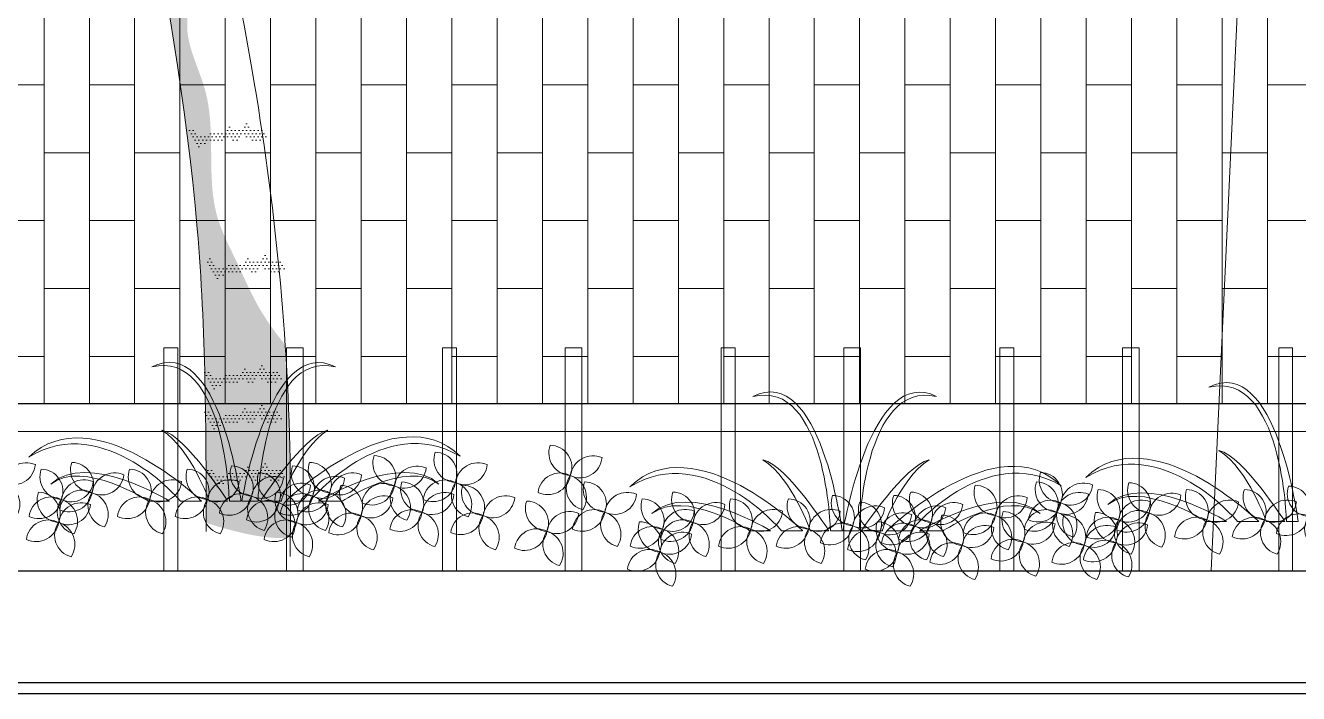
# Model space of a CAD drawing. Header units: inches. Extents: x 17.6 to 55, y 11.8 to 85.9.
# Drawn here: x 39.263 to 41.547, y 59.442 to 60.641 of the extents above; entities that cross this region are included whole.
import ezdxf

# ---------------------------------------------------------------- set-up
doc = ezdxf.new("R2010")
doc.units = ezdxf.units.IN
doc.header["$MEASUREMENT"] = 0
doc.layers.add('8', color=3, linetype='Continuous')
doc.layers.add('FURNITURE F 1 100', color=7, linetype='Continuous', lineweight=13, true_color=0x93979a)
doc.layers.add('HATCH F 1 100', color=7, linetype='Continuous', lineweight=0, true_color=0xc9c9c9)
doc.layers.add('TREE G 1 100', color=7, linetype='Continuous', lineweight=9, true_color=0xbed3d5, transparency=0.6)
doc.layers.add('VEGETACION', color=86, linetype='Continuous', lineweight=13)
doc.layers.add('WALL 1 100', color=250, linetype='Continuous', lineweight=30)

# ---------------------------------------------------------------- blocks, each defined once
blk = doc.blocks.new('A4')
at = {"layer": 'TREE G 1 100'}
for centre, radius, start, end in [((0.0419, 0.0818), 0.0911, 161.0667, 266.4037), ((-0.0453, 0.0236), 0.0878, 338.147, 89.3234), ((0.1264, -0.0215), 0.0911, 66.8071, 172.1441), ((0.0748, 0.0698), 0.0878, 243.8874, 355.0638), ((-0.0049, -0.0866), 0.0878, 62.1384, 173.3149), ((-0.0536, 0.0062), 0.0911, 245.0581, 350.3951), ((0.1077, -0.0598), 0.0878, 144.6671, 255.8435), ((0.0094, -0.0961), 0.0911, 327.5868, 72.9238)]:
    blk.add_arc(centre, radius, start, end, dxfattribs=at)

msp = doc.modelspace()

# ---------------------------------------------------------------- hatches: boundary and pattern name
at = {"layer": 'HATCH F 1 100'}
h = msp.add_hatch(dxfattribs=at)
h.set_pattern_fill('AR-BRSTD', color=256, scale=0.0012, angle=90, style=0)
h.set_pattern_definition([(90, (-1398.88951, -763.15725), (-0.08129016, 5e-18), []), (180, (-1398.88951, -763.15725), (-0.08129016, -0.12192), [0.08129016, -0.08129016])])
h.paths.add_polyline_path([(38.1433, 61.8624), (38.1433, 59.9624), (44.11, 59.9624), (44.11, 61.8618)])
at = {"layer": 'TREE G 1 100'}
h = msp.add_hatch(dxfattribs=at)
h.set_pattern_fill('AR-CONC', color=256, scale=0.003, angle=-45, style=0)
h.set_pattern_definition([(5, (0, 0), (0.0138842124, -0.01654656), [0.00225, -0.02475]), (310, (0, 0), (0.0130130445, 0.018899765), [0.0018, -0.0198]), (55.451444, (0.001157, -0.001379), (0.0268972566, 0.002353205), [0.001912206, -0.0210342634]), (1.1842, (0.004243, 0.004243), (0.019128413, -0.026150802), [0.003375, -0.037125]), (51.635635, (0.005837, 0.002063), (0.04049135, 0.000837002), [0.00286831, -0.031551413]), (306.184164, (0.004243, 0.004243), (0.04049135, 0.000837002), [0.0027, -0.0297]), (336, (0.005303, 0.00106), (0.0041214743, -0.021203147), [0.00225, -0.02475]), (281, (0.005303, 0.00106), (0.020544253, 0.010221258), [0.0018, -0.0198]), (26.451445, (0.005647, -0.000706), (0.024665727, -0.010981889), [0.001912206, -0.0210342634]), (352.5, (0, 0), (0.0073196945, 0.00680379556), [0, -0.01956, 0, -0.0201, 0, -0.019875]), (322.5, (0, 0), (0.0139472835, 0.0027861883), [0, -0.01146, 0, -0.01911, 0, -0.007575]), (282.5, (-0.0047305, 0.0047305), (0.01084562285, -0.011802545), [0, -0.0075, 0, -0.0234, 0, -0.03105]), (272.5, (-0.006852, 0.006852), (0.0144947942, -0.0102476995), [0, -0.00975, 0, -0.01554, 0, -0.02205])])
edge = h.paths.add_edge_path()
edge.add_spline(control_points=[(39.7273, 60.0694), (39.7133, 60.0871), (39.678, 60.1338), (39.6447, 60.2133), (39.5793, 60.3387), (39.6149, 60.4878), (39.5299, 60.6432), (39.615, 60.805), (39.6167, 61.0113), (39.5053, 61.1755), (39.5231, 61.3308), (39.4417, 61.3888), (39.4146, 61.413)], knot_values=[3.420015, 3.420015, 3.420015, 3.420015, 3.518656, 3.676984, 3.796815, 4.128689, 4.292949, 4.519991, 4.8661, 5.152463, 5.353018, 5.499156, 5.499156, 5.499156, 5.499156], degree=3, periodic=0)
edge.add_spline(control_points=[(39.4146, 61.413), (39.4436, 61.0353), (39.5838, 60.4799), (39.5865, 59.9242), (39.587, 59.7484)], knot_values=[3.440081, 3.440081, 3.440081, 3.440081, 5.106787, 5.877719, 5.877719, 5.877719, 5.877719], degree=3, periodic=0)
edge.add_spline(control_points=[(39.587, 59.7484), (39.6432, 59.7306), (39.6961, 59.718), (39.738, 59.7219)], knot_values=[6.137081, 6.137081, 6.137081, 6.137081, 6.339631, 6.339631, 6.339631, 6.339631], degree=3, periodic=0)
edge.add_spline(control_points=[(39.738, 59.7219), (39.7382, 59.7613), (39.7385, 59.8772), (39.733, 59.993), (39.7273, 60.0694)], knot_values=[5.293677, 5.293677, 5.293677, 5.293677, 5.466149, 5.801955, 5.801955, 5.801955, 5.801955], degree=3, periodic=0)
h = msp.add_hatch(dxfattribs=at)
h.set_pattern_fill('EPLC_AUTOTRI', color=256, scale=0.006843, style=0)
h.set_pattern_definition([(0, (352.7866425, 205.729081), (0.00342125627, 0.00592578969), [0, -0.00684251255])])
edge = h.paths.add_edge_path()
edge.add_spline(control_points=[(39.6943, 60.4374), (39.694, 60.444), (39.6936, 60.4505), (39.6933, 60.4571)], knot_values=[3.219772, 3.219772, 3.219772, 3.219772, 3.248424, 3.248424, 3.248424, 3.248424], degree=3, periodic=0)
edge.add_spline(control_points=[(39.6933, 60.4571), (39.6854, 60.4547), (39.6726, 60.4492), (39.6594, 60.4699), (39.652, 60.4544), (39.6391, 60.4503), (39.6291, 60.463), (39.6221, 60.4497), (39.6096, 60.45), (39.5944, 60.4527), (39.577, 60.4332), (39.5687, 60.4585), (39.5604, 60.4589), (39.5566, 60.4575)], knot_values=[0.030753, 0.030753, 0.030753, 0.030753, 0.064386, 0.084893, 0.102291, 0.119205, 0.137549, 0.149143, 0.170062, 0.186473, 0.217713, 0.243965, 0.262776, 0.262776, 0.262776, 0.262776], degree=3, periodic=0)
edge.add_spline(control_points=[(39.5566, 60.4575), (39.557, 60.4507), (39.5574, 60.4439), (39.5578, 60.4371)], knot_values=[3.344046, 3.344046, 3.344046, 3.344046, 3.374024, 3.374024, 3.374024, 3.374024], degree=3, periodic=0)
edge.add_spline(control_points=[(39.5578, 60.4371), (39.5592, 60.4368), (39.565, 60.4339), (39.5721, 60.4121), (39.5895, 60.4316), (39.6047, 60.4289), (39.6172, 60.4286), (39.6242, 60.4419), (39.6343, 60.4292), (39.6471, 60.4332), (39.6545, 60.4488), (39.6693, 60.4257), (39.6846, 60.4357), (39.6943, 60.4374)], knot_values=[0.041345, 0.041345, 0.041345, 0.041345, 0.049564, 0.075816, 0.107056, 0.123467, 0.144385, 0.15598, 0.174324, 0.191238, 0.208636, 0.229143, 0.271189, 0.271189, 0.271189, 0.271189], degree=3, periodic=0)
h = msp.add_hatch(dxfattribs=at)
h.set_pattern_fill('EPLC_AUTOTRI', color=256, scale=0.006843, style=0)
h.set_pattern_definition([(0, (352.81963, 205.4928727), (0.00342125627, 0.00592578969), [0, -0.00684251255])])
edge = h.paths.add_edge_path()
edge.add_spline(control_points=[(39.7273, 60.2012), (39.727, 60.2078), (39.7266, 60.2143), (39.7263, 60.2209)], knot_values=[3.219772, 3.219772, 3.219772, 3.219772, 3.248424, 3.248424, 3.248424, 3.248424], degree=3, periodic=0)
edge.add_spline(control_points=[(39.7263, 60.2209), (39.7184, 60.2184), (39.7056, 60.213), (39.6924, 60.2337), (39.685, 60.2182), (39.6721, 60.2141), (39.6621, 60.2268), (39.6551, 60.2135), (39.6426, 60.2138), (39.6274, 60.2165), (39.61, 60.197), (39.6017, 60.2223), (39.5934, 60.2227), (39.5896, 60.2213)], knot_values=[0.030753, 0.030753, 0.030753, 0.030753, 0.064386, 0.084893, 0.102291, 0.119205, 0.137549, 0.149143, 0.170062, 0.186473, 0.217713, 0.243965, 0.262776, 0.262776, 0.262776, 0.262776], degree=3, periodic=0)
edge.add_spline(control_points=[(39.5896, 60.2213), (39.59, 60.2145), (39.5904, 60.2077), (39.5908, 60.2009)], knot_values=[3.344046, 3.344046, 3.344046, 3.344046, 3.374024, 3.374024, 3.374024, 3.374024], degree=3, periodic=0)
edge.add_spline(control_points=[(39.5908, 60.2009), (39.5922, 60.2006), (39.598, 60.1977), (39.6051, 60.1759), (39.6225, 60.1954), (39.6377, 60.1927), (39.6502, 60.1924), (39.6572, 60.2057), (39.6673, 60.193), (39.6801, 60.197), (39.6875, 60.2126), (39.7023, 60.1895), (39.7175, 60.1995), (39.7273, 60.2012)], knot_values=[0.041345, 0.041345, 0.041345, 0.041345, 0.049564, 0.075816, 0.107056, 0.123467, 0.144385, 0.15598, 0.174324, 0.191238, 0.208636, 0.229143, 0.271189, 0.271189, 0.271189, 0.271189], degree=3, periodic=0)
at = {"layer": 'VEGETACION', "linetype": 'ByBlock'}
h = msp.add_hatch(dxfattribs=at)
h.set_pattern_fill('EPLC_AUTOTRI', color=34, scale=0.006843, style=0)
h.set_pattern_definition([(0, (352.8141305, 205.2951173), (0.00342125627, 0.00592578969), [0, -0.00684251255])])
edge = h.paths.add_edge_path()
edge.add_spline(control_points=[(39.7218, 60.0035), (39.7215, 60.01), (39.7211, 60.0166), (39.7208, 60.0231)], knot_values=[3.219772, 3.219772, 3.219772, 3.219772, 3.248424, 3.248424, 3.248424, 3.248424], degree=3, periodic=0)
edge.add_spline(control_points=[(39.7208, 60.0231), (39.7129, 60.0207), (39.7001, 60.0153), (39.6869, 60.036), (39.6795, 60.0204), (39.6666, 60.0163), (39.6566, 60.0291), (39.6496, 60.0157), (39.6371, 60.0161), (39.6219, 60.0188), (39.6045, 59.9993), (39.5962, 60.0246), (39.5879, 60.0249), (39.5841, 60.0235)], knot_values=[0.030753, 0.030753, 0.030753, 0.030753, 0.064386, 0.084893, 0.102291, 0.119205, 0.137549, 0.149143, 0.170062, 0.186473, 0.217713, 0.243965, 0.262776, 0.262776, 0.262776, 0.262776], degree=3, periodic=0)
edge.add_spline(control_points=[(39.5841, 60.0235), (39.5845, 60.0167), (39.5849, 60.0099), (39.5853, 60.0031)], knot_values=[3.344046, 3.344046, 3.344046, 3.344046, 3.374024, 3.374024, 3.374024, 3.374024], degree=3, periodic=0)
edge.add_spline(control_points=[(39.5853, 60.0031), (39.5867, 60.0028), (39.5925, 59.9999), (39.5996, 59.9782), (39.617, 59.9977), (39.6322, 59.995), (39.6447, 59.9946), (39.6517, 60.0079), (39.6618, 59.9952), (39.6746, 59.9993), (39.682, 60.0148), (39.6968, 59.9917), (39.712, 60.0018), (39.7218, 60.0035)], knot_values=[0.041345, 0.041345, 0.041345, 0.041345, 0.049564, 0.075816, 0.107056, 0.123467, 0.144385, 0.15598, 0.174324, 0.191238, 0.208636, 0.229143, 0.271189, 0.271189, 0.271189, 0.271189], degree=3, periodic=0)
h = msp.add_hatch(dxfattribs=at)
h.set_pattern_fill('EPLC_AUTOTRI', color=34, scale=0.006843, style=0)
h.set_pattern_definition([(0, (352.8141305, 205.223707), (0.00342125627, 0.00592578969), [0, -0.00684251255])])
edge = h.paths.add_edge_path()
edge.add_spline(control_points=[(39.7218, 59.9321), (39.7215, 59.9386), (39.7211, 59.9452), (39.7208, 59.9517)], knot_values=[3.219772, 3.219772, 3.219772, 3.219772, 3.248424, 3.248424, 3.248424, 3.248424], degree=3, periodic=0)
edge.add_spline(control_points=[(39.7208, 59.9517), (39.7129, 59.9493), (39.7001, 59.9438), (39.6869, 59.9645), (39.6795, 59.949), (39.6666, 59.9449), (39.6566, 59.9576), (39.6496, 59.9443), (39.6371, 59.9446), (39.6219, 59.9474), (39.6045, 59.9279), (39.5962, 59.9532), (39.5879, 59.9535), (39.5841, 59.9521)], knot_values=[0.030753, 0.030753, 0.030753, 0.030753, 0.064386, 0.084893, 0.102291, 0.119205, 0.137549, 0.149143, 0.170062, 0.186473, 0.217713, 0.243965, 0.262776, 0.262776, 0.262776, 0.262776], degree=3, periodic=0)
edge.add_spline(control_points=[(39.5841, 59.9521), (39.5845, 59.9453), (39.5849, 59.9385), (39.5853, 59.9317)], knot_values=[3.344046, 3.344046, 3.344046, 3.344046, 3.374024, 3.374024, 3.374024, 3.374024], degree=3, periodic=0)
edge.add_spline(control_points=[(39.5853, 59.9317), (39.5867, 59.9314), (39.5925, 59.9285), (39.5996, 59.9067), (39.617, 59.9263), (39.6322, 59.9235), (39.6447, 59.9232), (39.6517, 59.9365), (39.6618, 59.9238), (39.6746, 59.9279), (39.682, 59.9434), (39.6968, 59.9203), (39.712, 59.9304), (39.7218, 59.9321)], knot_values=[0.041345, 0.041345, 0.041345, 0.041345, 0.049564, 0.075816, 0.107056, 0.123467, 0.144385, 0.15598, 0.174324, 0.191238, 0.208636, 0.229143, 0.271189, 0.271189, 0.271189, 0.271189], degree=3, periodic=0)
h = msp.add_hatch(dxfattribs=at)
h.set_pattern_fill('EPLC_AUTOTRI', color=34, scale=0.006843, style=0)
h.set_pattern_definition([(0, (352.81963, 205.119335), (0.00342125627, 0.00592578969), [0, -0.00684251255])])
edge = h.paths.add_edge_path()
edge.add_spline(control_points=[(39.7273, 59.8277), (39.727, 59.8342), (39.7266, 59.8408), (39.7263, 59.8473)], knot_values=[3.219772, 3.219772, 3.219772, 3.219772, 3.248424, 3.248424, 3.248424, 3.248424], degree=3, periodic=0)
edge.add_spline(control_points=[(39.7263, 59.8473), (39.7184, 59.8449), (39.7056, 59.8395), (39.6924, 59.8602), (39.685, 59.8446), (39.6721, 59.8406), (39.6621, 59.8533), (39.6551, 59.8399), (39.6426, 59.8403), (39.6274, 59.843), (39.61, 59.8235), (39.6017, 59.8488), (39.5934, 59.8491), (39.5896, 59.8477)], knot_values=[0.030753, 0.030753, 0.030753, 0.030753, 0.064386, 0.084893, 0.102291, 0.119205, 0.137549, 0.149143, 0.170062, 0.186473, 0.217713, 0.243965, 0.262776, 0.262776, 0.262776, 0.262776], degree=3, periodic=0)
edge.add_spline(control_points=[(39.5896, 59.8477), (39.59, 59.8409), (39.5904, 59.8341), (39.5908, 59.8273)], knot_values=[3.344046, 3.344046, 3.344046, 3.344046, 3.374024, 3.374024, 3.374024, 3.374024], degree=3, periodic=0)
edge.add_spline(control_points=[(39.5908, 59.8273), (39.5922, 59.8271), (39.598, 59.8242), (39.6051, 59.8024), (39.6225, 59.8219), (39.6377, 59.8192), (39.6502, 59.8188), (39.6572, 59.8322), (39.6673, 59.8195), (39.6801, 59.8235), (39.6875, 59.8391), (39.7023, 59.8159), (39.7175, 59.826), (39.7273, 59.8277)], knot_values=[0.041345, 0.041345, 0.041345, 0.041345, 0.049564, 0.075816, 0.107056, 0.123467, 0.144385, 0.15598, 0.174324, 0.191238, 0.208636, 0.229143, 0.271189, 0.271189, 0.271189, 0.271189], degree=3, periodic=0)

# ---------------------------------------------------------------- linework, layer by layer
at = {"layer": 'FURNITURE F 1 100'}
for p, q in [((39.5111, 59.6624), (39.5111, 60.0624)), ((39.5111, 60.0624), (39.5361, 60.0624)), ((39.5361, 59.6624), (39.5361, 60.0624)), ((39.7311, 59.6624), (39.7311, 60.0624)), ((39.7311, 60.0624), (39.7611, 60.0624)), ((39.7611, 59.6624), (39.7611, 60.0624)), ((40.0111, 59.6624), (40.0111, 60.0624)), ((40.0111, 60.0624), (40.0361, 60.0624)), ((40.0361, 59.6624), (40.0361, 60.0624)), ((40.2311, 59.6624), (40.2311, 60.0624)), ((40.2311, 60.0624), (40.2611, 60.0624)), ((40.2611, 59.6624), (40.2611, 60.0624)), ((40.5111, 59.6624), (40.5111, 60.0624)), ((40.5111, 60.0624), (40.5361, 60.0624)), ((40.5361, 59.6624), (40.5361, 60.0624)), ((40.7311, 59.6624), (40.7311, 60.0624)), ((40.7311, 60.0624), (40.7611, 60.0624)), ((40.7611, 59.6624), (40.7611, 60.0624)), ((41.0111, 59.6624), (41.0111, 60.0624)), ((41.0111, 60.0624), (41.0361, 60.0624)), ((41.0361, 59.6624), (41.0361, 60.0624)), ((41.2311, 59.6624), (41.2311, 60.0624)), ((41.2311, 60.0624), (41.2611, 60.0624)), ((41.2611, 59.6624), (41.2611, 60.0624)), ((41.5111, 59.6624), (41.5111, 60.0624)), ((41.5111, 60.0624), (41.5361, 60.0624)), ((41.5361, 59.6624), (41.5361, 60.0624)), ((37.7311, 59.9624), (44.8778, 59.9624)), ((37.7311, 59.9124), (44.8778, 59.9124)), ((35.9665, 59.6624), (49.9698, 59.6624))]:
    msp.add_line(p, q, dxfattribs=at)
at = {"layer": 'TREE G 1 100'}
for points in [[(41.4313, 66.369), (41.4778, 63.7914), (41.4592, 61.146), (41.39, 59.6629)], [(39.6286, 59.7875), (39.6286, 59.7906), (39.6282, 59.7941), (39.6278, 59.7992), (39.6274, 59.8053), (39.627, 59.8123), (39.6262, 59.8204), (39.6255, 59.8297), (39.6243, 59.8394), (39.6227, 59.8498), (39.6212, 59.8607), (39.6193, 59.8719), (39.6169, 59.8839), (39.6142, 59.8955), (39.6115, 59.9079), (39.6084, 59.9198), (39.6046, 59.9318), (39.6007, 59.9434), (39.5961, 59.955), (39.591, 59.9659), (39.5856, 59.9763), (39.5798, 59.9864), (39.5736, 59.9957), (39.5667, 60.0038), (39.5589, 60.0115), (39.5508, 60.0177), (39.5423, 60.0231), (39.533, 60.027), (39.5229, 60.0297), (39.5125, 60.0309), (39.5013, 60.0301), (39.4893, 60.0282), (39.5005, 60.0328), (39.511, 60.0355), (39.5214, 60.0367), (39.5311, 60.0355), (39.5404, 60.0332), (39.5489, 60.0289), (39.5574, 60.0235), (39.5655, 60.0166), (39.5728, 60.0088), (39.5802, 59.9999), (39.5868, 59.9899), (39.5933, 59.9794), (39.5992, 59.9678), (39.6046, 59.9558), (39.61, 59.9438), (39.6193, 59.9183), (39.6235, 59.9055), (39.6274, 59.8928), (39.6309, 59.88), (39.634, 59.8676), (39.6367, 59.8556), (39.6394, 59.8444), (39.6413, 59.834), (39.6433, 59.8239), (39.6452, 59.815), (39.6463, 59.8073), (39.6475, 59.8003), (39.6483, 59.7949), (39.6491, 59.791), (39.6494, 59.7883), (39.6494, 59.7875), (39.6286, 59.7875)], [(39.68, 59.7875), (39.651, 59.7875), (39.651, 59.7883), (39.6518, 59.791), (39.6521, 59.7949), (39.6533, 59.8003), (39.6549, 59.8069), (39.6564, 59.815), (39.6583, 59.8239), (39.6607, 59.8336), (39.6634, 59.8444), (39.6661, 59.8556), (39.6696, 59.8672), (39.673, 59.8796), (39.6769, 59.892), (39.6812, 59.9048), (39.6858, 59.9179), (39.6908, 59.9307), (39.6959, 59.9431), (39.7017, 59.9554), (39.7075, 59.967), (39.714, 59.9786), (39.7206, 59.9891), (39.7276, 59.9991), (39.7349, 60.008), (39.7431, 60.0162), (39.7512, 60.0227), (39.7597, 60.0285), (39.7686, 60.0324), (39.7779, 60.0351), (39.7875, 60.0363), (39.7976, 60.0355), (39.808, 60.0328), (39.8189, 60.0282), (39.8069, 60.0301), (39.7957, 60.0305), (39.7852, 60.0293), (39.7752, 60.0266), (39.7659, 60.0224), (39.7574, 60.0173), (39.7492, 60.0108), (39.7415, 60.0034), (39.7349, 59.9949), (39.7284, 59.9856), (39.7226, 59.9759), (39.7171, 59.9651), (39.7121, 59.9543), (39.7079, 59.9427), (39.7036, 59.9311), (39.7001, 59.9191), (39.697, 59.9071), (39.6939, 59.8951), (39.6916, 59.8831), (39.6893, 59.8715), (39.6874, 59.8603), (39.6858, 59.8494), (39.6843, 59.839), (39.6831, 59.8293), (39.6823, 59.8204), (39.6815, 59.8123), (39.6812, 59.8053), (39.6804, 59.7992), (39.6804, 59.7941), (39.68, 59.7906), (39.68, 59.7875)], [(41.5251, 59.7512), (41.5251, 59.7543), (41.5247, 59.7577), (41.5243, 59.7628), (41.5239, 59.769), (41.5235, 59.7759), (41.5227, 59.784), (41.522, 59.7933), (41.5208, 59.803), (41.5193, 59.8134), (41.5177, 59.8243), (41.5158, 59.8355), (41.5135, 59.8475), (41.5107, 59.8591), (41.508, 59.8715), (41.5049, 59.8835), (41.5011, 59.8954), (41.4972, 59.9071), (41.4926, 59.9187), (41.4875, 59.9295), (41.4821, 59.9399), (41.4763, 59.95), (41.4701, 59.9593), (41.4632, 59.9674), (41.4554, 59.9751), (41.4473, 59.9813), (41.4388, 59.9867), (41.4295, 59.9906), (41.4195, 59.9933), (41.409, 59.9945), (41.3978, 59.9937), (41.3858, 59.9918), (41.397, 59.9964), (41.4075, 59.9991), (41.4179, 60.0003), (41.4276, 59.9991), (41.4369, 59.9968), (41.4454, 59.9925), (41.4539, 59.9871), (41.462, 59.9802), (41.4694, 59.9724), (41.4767, 59.9635), (41.4833, 59.9535), (41.4899, 59.943), (41.4957, 59.9314), (41.5011, 59.9194), (41.5065, 59.9074), (41.5158, 59.8819), (41.52, 59.8691), (41.5239, 59.8564), (41.5274, 59.8436), (41.5305, 59.8312), (41.5332, 59.8192), (41.5359, 59.808), (41.5378, 59.7976), (41.5398, 59.7875), (41.5417, 59.7786), (41.5429, 59.7709), (41.544, 59.7639), (41.5448, 59.7585), (41.5456, 59.7546), (41.5459, 59.7519), (41.5459, 59.7512), (41.5251, 59.7512)], [(40.707, 59.7345), (40.707, 59.7376), (40.7066, 59.741), (40.7062, 59.7461), (40.7058, 59.7523), (40.7055, 59.7592), (40.7047, 59.7673), (40.7039, 59.7766), (40.7027, 59.7863), (40.7012, 59.7967), (40.6997, 59.8076), (40.6977, 59.8188), (40.6954, 59.8308), (40.6927, 59.8424), (40.69, 59.8548), (40.6869, 59.8668), (40.683, 59.8788), (40.6791, 59.8904), (40.6745, 59.902), (40.6695, 59.9128), (40.6641, 59.9232), (40.6583, 59.9333), (40.6521, 59.9426), (40.6451, 59.9507), (40.6374, 59.9584), (40.6292, 59.9646), (40.6207, 59.9701), (40.6115, 59.9739), (40.6014, 59.9766), (40.5909, 59.9778), (40.5797, 59.977), (40.5677, 59.9751), (40.579, 59.9797), (40.5894, 59.9824), (40.5998, 59.9836), (40.6095, 59.9824), (40.6188, 59.9801), (40.6273, 59.9759), (40.6358, 59.9704), (40.6439, 59.9635), (40.6513, 59.9557), (40.6586, 59.9468), (40.6652, 59.9368), (40.6718, 59.9263), (40.6776, 59.9147), (40.683, 59.9027), (40.6884, 59.8907), (40.6977, 59.8652), (40.702, 59.8525), (40.7058, 59.8397), (40.7093, 59.8269), (40.7124, 59.8145), (40.7151, 59.8025), (40.7178, 59.7913), (40.7198, 59.7809), (40.7217, 59.7708), (40.7236, 59.7619), (40.7248, 59.7542), (40.726, 59.7472), (40.7267, 59.7418), (40.7275, 59.7379), (40.7279, 59.7352), (40.7279, 59.7345), (40.707, 59.7345)], [(40.7585, 59.7345), (40.7294, 59.7345), (40.7294, 59.7352), (40.7302, 59.7379), (40.7306, 59.7418), (40.7318, 59.7472), (40.7333, 59.7538), (40.7349, 59.7619), (40.7368, 59.7708), (40.7391, 59.7805), (40.7418, 59.7913), (40.7445, 59.8025), (40.748, 59.8142), (40.7515, 59.8265), (40.7554, 59.8389), (40.7596, 59.8517), (40.7643, 59.8648), (40.7693, 59.8776), (40.7743, 59.89), (40.7801, 59.9024), (40.7859, 59.914), (40.7925, 59.9256), (40.7991, 59.936), (40.806, 59.9461), (40.8134, 59.955), (40.8215, 59.9631), (40.8296, 59.9697), (40.8381, 59.9755), (40.847, 59.9793), (40.8563, 59.982), (40.866, 59.9832), (40.8761, 59.9824), (40.8865, 59.9797), (40.8973, 59.9751), (40.8853, 59.977), (40.8741, 59.9774), (40.8637, 59.9762), (40.8536, 59.9735), (40.8443, 59.9693), (40.8358, 59.9642), (40.8277, 59.9577), (40.82, 59.9503), (40.8134, 59.9418), (40.8068, 59.9325), (40.801, 59.9229), (40.7956, 59.912), (40.7906, 59.9012), (40.7863, 59.8896), (40.782, 59.878), (40.7786, 59.866), (40.7755, 59.854), (40.7724, 59.842), (40.7701, 59.83), (40.7677, 59.8184), (40.7658, 59.8072), (40.7643, 59.7964), (40.7627, 59.7859), (40.7615, 59.7762), (40.7608, 59.7673), (40.76, 59.7592), (40.7596, 59.7523), (40.7588, 59.7461), (40.7588, 59.741), (40.7585, 59.7376), (40.7585, 59.7345)], [(39.5922, 59.7875), (39.5918, 59.7887), (39.5906, 59.7914), (39.5891, 59.7961), (39.5868, 59.8022), (39.5837, 59.8096), (39.5798, 59.8181), (39.5752, 59.8274), (39.5701, 59.8374), (39.5647, 59.8479), (39.5581, 59.8587), (39.5512, 59.8692), (39.5438, 59.8796), (39.5357, 59.8897), (39.5268, 59.899), (39.5175, 59.9075), (39.5075, 59.9148), (39.516, 59.9117), (39.5253, 59.9063), (39.5345, 59.899), (39.5442, 59.8904), (39.5543, 59.8804), (39.5639, 59.8699), (39.5736, 59.8587), (39.5829, 59.8471), (39.5914, 59.8359), (39.5995, 59.8251), (39.6069, 59.815), (39.6131, 59.8057), (39.6185, 59.7984), (39.6224, 59.7926), (39.6247, 59.7887), (39.6255, 59.7875), (39.5922, 59.7875)], [(39.7222, 59.7875), (39.6843, 59.7875), (39.685, 59.7887), (39.6877, 59.7926), (39.6916, 59.7984), (39.697, 59.8057), (39.7036, 59.815), (39.7109, 59.8251), (39.7191, 59.8359), (39.7284, 59.8471), (39.7376, 59.8587), (39.7477, 59.8699), (39.7578, 59.8804), (39.7678, 59.8904), (39.7779, 59.899), (39.7875, 59.9063), (39.7968, 59.9117), (39.8053, 59.9148), (39.7953, 59.9075), (39.786, 59.899), (39.7771, 59.8897), (39.769, 59.8796), (39.7616, 59.8692), (39.7547, 59.8587), (39.7485, 59.8479), (39.7427, 59.8374), (39.7376, 59.8274), (39.7334, 59.8181), (39.7299, 59.8096), (39.7268, 59.8022), (39.7245, 59.7961), (39.7229, 59.7914), (39.7222, 59.7887), (39.7222, 59.7875)], [(39.5407, 59.7875), (39.5404, 59.7879), (39.5392, 59.7895), (39.5373, 59.7914), (39.5345, 59.7945), (39.5315, 59.798), (39.5272, 59.8019), (39.5175, 59.8115), (39.5051, 59.8224), (39.4982, 59.8286), (39.4904, 59.8344), (39.4827, 59.8405), (39.4742, 59.8463), (39.4653, 59.8521), (39.456, 59.858), (39.446, 59.8634), (39.4359, 59.8688), (39.4255, 59.8734), (39.4146, 59.8777), (39.4034, 59.8815), (39.3922, 59.885), (39.3806, 59.8874), (39.3686, 59.8889), (39.3566, 59.8901), (39.3446, 59.8901), (39.3322, 59.8889), (39.3195, 59.887), (39.3071, 59.8835), (39.2943, 59.8792), (39.2816, 59.8734), (39.2688, 59.8665), (39.2796, 59.8757), (39.2912, 59.8839), (39.3028, 59.8901), (39.3152, 59.8947), (39.3276, 59.8982), (39.34, 59.9001), (39.3527, 59.9009), (39.3655, 59.9005), (39.3787, 59.8993), (39.3914, 59.897), (39.4046, 59.8939), (39.4173, 59.8901), (39.4301, 59.8854), (39.4425, 59.88), (39.4549, 59.8746), (39.4669, 59.8684), (39.4785, 59.8618), (39.4897, 59.8552), (39.5005, 59.8483), (39.511, 59.8417), (39.5206, 59.8347), (39.5299, 59.8282), (39.5384, 59.8216), (39.5465, 59.8154), (39.5535, 59.8096), (39.5601, 59.8042), (39.5655, 59.7995), (39.5701, 59.7953), (39.5736, 59.7922), (39.5763, 59.7895), (39.5783, 59.7879), (39.5786, 59.7875), (39.5407, 59.7875)], [(39.7736, 59.7875), (39.7295, 59.7875), (39.7303, 59.7879), (39.7318, 59.7899), (39.7345, 59.7922), (39.7384, 59.7957), (39.7431, 59.7999), (39.7489, 59.8046), (39.7554, 59.81), (39.7628, 59.8158), (39.7709, 59.822), (39.7794, 59.8286), (39.7891, 59.8355), (39.7991, 59.8425), (39.8096, 59.8494), (39.8208, 59.8564), (39.832, 59.863), (39.844, 59.8696), (39.8564, 59.8757), (39.8688, 59.8815), (39.8815, 59.887), (39.8943, 59.8916), (39.9075, 59.8959), (39.9202, 59.899), (39.9334, 59.9013), (39.9465, 59.9024), (39.9593, 59.9028), (39.9721, 59.9021), (39.9844, 59.9001), (39.9968, 59.8966), (40.0088, 59.892), (40.0204, 59.8854), (40.0316, 59.8777), (40.0425, 59.868), (40.0297, 59.875), (40.0169, 59.8804), (40.0042, 59.8846), (39.9918, 59.8877), (39.9794, 59.8897), (39.967, 59.8908), (39.9547, 59.8908), (39.9427, 59.8897), (39.9311, 59.8877), (39.9195, 59.8854), (39.9082, 59.8819), (39.897, 59.8781), (39.8866, 59.8738), (39.8761, 59.8692), (39.8661, 59.8638), (39.8564, 59.8583), (39.8471, 59.8525), (39.8382, 59.8463), (39.8301, 59.8405), (39.822, 59.8344), (39.8146, 59.8286), (39.808, 59.8227), (39.8015, 59.8169), (39.7957, 59.8115), (39.786, 59.8019), (39.7825, 59.798), (39.779, 59.7945), (39.7767, 59.7914), (39.7748, 59.7895), (39.774, 59.7879), (39.7736, 59.7875)], [(41.4372, 59.7512), (41.4369, 59.7515), (41.4357, 59.7531), (41.4338, 59.755), (41.4311, 59.7581), (41.428, 59.7616), (41.4237, 59.7655), (41.414, 59.7751), (41.4017, 59.786), (41.3947, 59.7922), (41.387, 59.798), (41.3792, 59.8042), (41.3707, 59.81), (41.3618, 59.8158), (41.3525, 59.8216), (41.3425, 59.827), (41.3324, 59.8324), (41.322, 59.837), (41.3111, 59.8413), (41.2999, 59.8452), (41.2887, 59.8486), (41.2771, 59.851), (41.2651, 59.8525), (41.2531, 59.8537), (41.2411, 59.8537), (41.2287, 59.8525), (41.216, 59.8506), (41.2036, 59.8471), (41.1908, 59.8428), (41.1781, 59.837), (41.1653, 59.8301), (41.1761, 59.8394), (41.1877, 59.8475), (41.1993, 59.8537), (41.2117, 59.8583), (41.2241, 59.8618), (41.2365, 59.8637), (41.2492, 59.8645), (41.262, 59.8641), (41.2752, 59.863), (41.2879, 59.8606), (41.3011, 59.8575), (41.3138, 59.8537), (41.3266, 59.849), (41.339, 59.8436), (41.3514, 59.8382), (41.3634, 59.832), (41.375, 59.8254), (41.3862, 59.8189), (41.397, 59.8119), (41.4075, 59.8053), (41.4171, 59.7984), (41.4264, 59.7918), (41.4349, 59.7852), (41.443, 59.779), (41.45, 59.7732), (41.4566, 59.7678), (41.462, 59.7631), (41.4666, 59.7589), (41.4701, 59.7558), (41.4728, 59.7531), (41.4748, 59.7515), (41.4752, 59.7512), (41.4372, 59.7512)], [(41.4887, 59.7512), (41.4883, 59.7523), (41.4871, 59.755), (41.4856, 59.7597), (41.4833, 59.7659), (41.4802, 59.7732), (41.4763, 59.7817), (41.4717, 59.791), (41.4666, 59.8011), (41.4612, 59.8115), (41.4547, 59.8223), (41.4477, 59.8328), (41.4403, 59.8432), (41.4322, 59.8533), (41.4233, 59.8626), (41.414, 59.8711), (41.404, 59.8784), (41.4125, 59.8753), (41.4218, 59.8699), (41.4311, 59.8626), (41.4407, 59.8541), (41.4508, 59.844), (41.4605, 59.8336), (41.4701, 59.8223), (41.4794, 59.8107), (41.4879, 59.7995), (41.496, 59.7887), (41.5034, 59.7786), (41.5096, 59.7693), (41.515, 59.762), (41.5189, 59.7562), (41.5212, 59.7523), (41.522, 59.7512), (41.4887, 59.7512)], [(40.6192, 59.7345), (40.6188, 59.7349), (40.6176, 59.7364), (40.6157, 59.7383), (40.613, 59.7414), (40.6099, 59.7449), (40.6056, 59.7488), (40.596, 59.7584), (40.5836, 59.7693), (40.5766, 59.7755), (40.5689, 59.7813), (40.5612, 59.7875), (40.5527, 59.7933), (40.5438, 59.7991), (40.5345, 59.8049), (40.5244, 59.8103), (40.5144, 59.8157), (40.5039, 59.8203), (40.4931, 59.8246), (40.4819, 59.8285), (40.4706, 59.8319), (40.459, 59.8343), (40.447, 59.8358), (40.4351, 59.837), (40.4231, 59.837), (40.4107, 59.8358), (40.3979, 59.8339), (40.3855, 59.8304), (40.3728, 59.8261), (40.36, 59.8203), (40.3472, 59.8134), (40.3581, 59.8227), (40.3697, 59.8308), (40.3813, 59.837), (40.3937, 59.8416), (40.406, 59.8451), (40.4184, 59.847), (40.4312, 59.8478), (40.4439, 59.8474), (40.4571, 59.8463), (40.4699, 59.8439), (40.483, 59.8408), (40.4958, 59.837), (40.5086, 59.8323), (40.5209, 59.8269), (40.5333, 59.8215), (40.5453, 59.8153), (40.5569, 59.8087), (40.5681, 59.8022), (40.579, 59.7952), (40.5894, 59.7886), (40.5991, 59.7817), (40.6084, 59.7751), (40.6169, 59.7685), (40.625, 59.7623), (40.632, 59.7565), (40.6385, 59.7511), (40.6439, 59.7465), (40.6486, 59.7422), (40.6521, 59.7391), (40.6548, 59.7364), (40.6567, 59.7349), (40.6571, 59.7345), (40.6192, 59.7345)], [(40.6706, 59.7345), (40.6703, 59.7356), (40.6691, 59.7383), (40.6675, 59.743), (40.6652, 59.7492), (40.6621, 59.7565), (40.6583, 59.765), (40.6536, 59.7743), (40.6486, 59.7844), (40.6432, 59.7948), (40.6366, 59.8056), (40.6296, 59.8161), (40.6223, 59.8265), (40.6142, 59.8366), (40.6053, 59.8459), (40.596, 59.8544), (40.5859, 59.8617), (40.5944, 59.8586), (40.6037, 59.8532), (40.613, 59.8459), (40.6227, 59.8374), (40.6327, 59.8273), (40.6424, 59.8169), (40.6521, 59.8056), (40.6614, 59.794), (40.6699, 59.7828), (40.678, 59.772), (40.6853, 59.7619), (40.6915, 59.7526), (40.6969, 59.7453), (40.7008, 59.7395), (40.7031, 59.7356), (40.7039, 59.7345), (40.6706, 59.7345)], [(40.8006, 59.7345), (40.7627, 59.7345), (40.7635, 59.7356), (40.7662, 59.7395), (40.7701, 59.7453), (40.7755, 59.7526), (40.782, 59.7619), (40.7894, 59.772), (40.7975, 59.7828), (40.8068, 59.794), (40.8161, 59.8056), (40.8261, 59.8169), (40.8362, 59.8273), (40.8463, 59.8374), (40.8563, 59.8459), (40.866, 59.8532), (40.8753, 59.8586), (40.8838, 59.8617), (40.8737, 59.8544), (40.8644, 59.8459), (40.8555, 59.8366), (40.8474, 59.8265), (40.8401, 59.8161), (40.8331, 59.8056), (40.8269, 59.7948), (40.8211, 59.7844), (40.8161, 59.7743), (40.8118, 59.765), (40.8084, 59.7565), (40.8053, 59.7492), (40.8029, 59.743), (40.8014, 59.7383), (40.8006, 59.7356), (40.8006, 59.7345)], [(40.8521, 59.7345), (40.808, 59.7345), (40.8087, 59.7349), (40.8103, 59.7368), (40.813, 59.7391), (40.8169, 59.7426), (40.8215, 59.7468), (40.8273, 59.7515), (40.8339, 59.7569), (40.8412, 59.7627), (40.8494, 59.7689), (40.8579, 59.7755), (40.8675, 59.7824), (40.8776, 59.7894), (40.888, 59.7964), (40.8993, 59.8033), (40.9105, 59.8099), (40.9225, 59.8165), (40.9349, 59.8227), (40.9472, 59.8285), (40.96, 59.8339), (40.9728, 59.8385), (40.9859, 59.8428), (40.9987, 59.8459), (41.0118, 59.8482), (41.025, 59.8494), (41.0378, 59.8497), (41.0505, 59.849), (41.0629, 59.847), (41.0753, 59.8436), (41.0873, 59.8389), (41.0989, 59.8323), (41.1101, 59.8246), (41.1209, 59.8149), (41.1082, 59.8219), (41.0954, 59.8273), (41.0826, 59.8316), (41.0702, 59.8347), (41.0579, 59.8366), (41.0455, 59.8378), (41.0331, 59.8378), (41.0211, 59.8366), (41.0095, 59.8347), (40.9979, 59.8323), (40.9867, 59.8289), (40.9755, 59.825), (40.965, 59.8207), (40.9546, 59.8161), (40.9445, 59.8107), (40.9349, 59.8053), (40.9256, 59.7995), (40.9167, 59.7933), (40.9085, 59.7875), (40.9004, 59.7813), (40.8931, 59.7755), (40.8865, 59.7697), (40.8799, 59.7639), (40.8741, 59.7584), (40.8644, 59.7488), (40.861, 59.7449), (40.8575, 59.7414), (40.8552, 59.7383), (40.8532, 59.7364), (40.8525, 59.7349), (40.8521, 59.7345)], [(39.4835, 59.7875), (39.4823, 59.7883), (39.4788, 59.7906), (39.4727, 59.7941), (39.4649, 59.7988), (39.4552, 59.8038), (39.4436, 59.8092), (39.4313, 59.8146), (39.4181, 59.8197), (39.4038, 59.8243), (39.3891, 59.8282), (39.3744, 59.8313), (39.3601, 59.8324), (39.3458, 59.832), (39.3322, 59.8297), (39.3199, 59.8251), (39.3082, 59.8181), (39.3214, 59.8278), (39.3361, 59.834), (39.352, 59.8378), (39.369, 59.8386), (39.3864, 59.8378), (39.4042, 59.8351), (39.4216, 59.8309), (39.439, 59.8255), (39.4556, 59.8197), (39.4707, 59.8131), (39.4846, 59.8069), (39.497, 59.8007), (39.5071, 59.7957), (39.5144, 59.7914), (39.5195, 59.7887), (39.521, 59.7875), (39.4835, 59.7875)], [(39.8309, 59.7875), (39.7887, 59.7875), (39.7903, 59.7887), (39.7953, 59.7914), (39.803, 59.7957), (39.8135, 59.8007), (39.8258, 59.8069), (39.8398, 59.8131), (39.8556, 59.8197), (39.8723, 59.8255), (39.8897, 59.8309), (39.9079, 59.8351), (39.9256, 59.8378), (39.9434, 59.8386), (39.9605, 59.8378), (39.9767, 59.834), (39.9914, 59.8278), (40.0046, 59.8181), (39.9933, 59.8251), (39.9806, 59.8297), (39.9674, 59.832), (39.9531, 59.8324), (39.9388, 59.8313), (39.9245, 59.8282), (39.9102, 59.8243), (39.8962, 59.8197), (39.8831, 59.8146), (39.8707, 59.8092), (39.8595, 59.8038), (39.8498, 59.7988), (39.8421, 59.7941), (39.8359, 59.7906), (39.832, 59.7883), (39.8309, 59.7875)], [(41.38, 59.7512), (41.3788, 59.7519), (41.3754, 59.7543), (41.3692, 59.7577), (41.3614, 59.7624), (41.3518, 59.7674), (41.3401, 59.7728), (41.3278, 59.7782), (41.3146, 59.7833), (41.3003, 59.7879), (41.2856, 59.7918), (41.2709, 59.7949), (41.2566, 59.796), (41.2423, 59.7956), (41.2287, 59.7933), (41.2164, 59.7887), (41.2048, 59.7817), (41.2179, 59.7914), (41.2326, 59.7976), (41.2485, 59.8014), (41.2655, 59.8022), (41.2829, 59.8014), (41.3007, 59.7987), (41.3181, 59.7945), (41.3355, 59.7891), (41.3521, 59.7833), (41.3672, 59.7767), (41.3812, 59.7705), (41.3935, 59.7643), (41.4036, 59.7593), (41.4109, 59.755), (41.416, 59.7523), (41.4175, 59.7512), (41.38, 59.7512)], [(40.5619, 59.7345), (40.5608, 59.7352), (40.5573, 59.7376), (40.5511, 59.741), (40.5434, 59.7457), (40.5337, 59.7507), (40.5221, 59.7561), (40.5097, 59.7615), (40.4966, 59.7666), (40.4822, 59.7712), (40.4675, 59.7751), (40.4528, 59.7782), (40.4385, 59.7793), (40.4242, 59.779), (40.4107, 59.7766), (40.3983, 59.772), (40.3867, 59.765), (40.3998, 59.7747), (40.4145, 59.7809), (40.4304, 59.7848), (40.4474, 59.7855), (40.4648, 59.7848), (40.4826, 59.782), (40.5, 59.7778), (40.5174, 59.7724), (40.5341, 59.7666), (40.5492, 59.76), (40.5631, 59.7538), (40.5755, 59.7476), (40.5855, 59.7426), (40.5929, 59.7383), (40.5979, 59.7356), (40.5995, 59.7345), (40.5619, 59.7345)], [(40.9093, 59.7345), (40.8672, 59.7345), (40.8687, 59.7356), (40.8737, 59.7383), (40.8815, 59.7426), (40.8919, 59.7476), (40.9043, 59.7538), (40.9182, 59.76), (40.9341, 59.7666), (40.9507, 59.7724), (40.9681, 59.7778), (40.9863, 59.782), (41.0041, 59.7848), (41.0219, 59.7855), (41.0389, 59.7848), (41.0552, 59.7809), (41.0699, 59.7747), (41.083, 59.765), (41.0718, 59.772), (41.059, 59.7766), (41.0459, 59.779), (41.0316, 59.7793), (41.0172, 59.7782), (41.0029, 59.7751), (40.9886, 59.7712), (40.9747, 59.7666), (40.9615, 59.7615), (40.9492, 59.7561), (40.9379, 59.7507), (40.9283, 59.7457), (40.9205, 59.741), (40.9143, 59.7376), (40.9105, 59.7352), (40.9093, 59.7345)]]:
    msp.add_lwpolyline(points, dxfattribs=at)
for points in [[(39.477, 63.495), (39.477, 63.1236), (39.5586, 62.2902), (39.4498, 61.6108), (39.571, 60.2757), (39.587, 59.7328)], [(39.5473, 63.4139), (39.5549, 63.0956), (39.6004, 62.7926), (39.6534, 62.4137), (39.6459, 61.9969), (39.5776, 61.4714), (39.5709, 61.2114), (39.6695, 60.5598), (39.7377, 59.8399), (39.7377, 59.6884)]]:
    msp.add_spline(points, degree=3, dxfattribs=at)
at = {"layer": 'WALL 1 100', "linetype": 'Continuous'}
for p, q in [((18.1285, 59.6624), (49.9698, 59.6624)), ((18.1285, 59.4624), (49.9698, 59.4624)), ((18.1285, 59.4424), (49.9698, 59.4424))]:
    msp.add_line(p, q, dxfattribs=at)
at = {"layer": 'WALL 1 100'}
msp.add_lwpolyline([(38.1433, 61.8624), (38.1433, 59.9624), (44.11, 59.9624), (44.11, 61.8618), (38.1433, 61.8624)], dxfattribs=at)

# ---------------------------------------------------------------- block references
at = {"layer": '8', "linetype": 'Continuous', "xscale": 0.4515620124002453, "yscale": 0.4515620124002453, "zscale": 0.4515620124002453}
for p in [(40.2239, 59.8374), (39.9581, 59.7715), (39.306, 59.7532), (39.7326, 59.7532), (39.8484, 59.7654), (40.0673, 59.7657), (40.182, 59.7374), (40.3844, 59.7002), (40.811, 59.7002), (40.9269, 59.7123), (41.0366, 59.7184), (41.1458, 59.7126), (41.2025, 59.7169)]:
    msp.add_blockref('A4', p, dxfattribs=at)
at = {"layer": 'VEGETACION', "xscale": 0.4515620124002453, "yscale": 0.4515620124002453, "zscale": 0.4515620124002453}
for p in [(39.2073, 59.8249), (39.9082, 59.8188), (40.0179, 59.8249), (39.3109, 59.7944), (39.3658, 59.8066), (39.4694, 59.7944), (39.573, 59.7944), (39.6522, 59.8005), (39.7619, 59.8005), (39.7924, 59.8066), (39.701, 59.7883), (40.2857, 59.7718), (41.0964, 59.7718), (41.1038, 59.7885), (41.2623, 59.7702), (40.4442, 59.7535), (40.7307, 59.7474), (40.8404, 59.7474), (40.8709, 59.7535), (40.9867, 59.7657), (41.2074, 59.758), (41.3659, 59.758), (41.4695, 59.758), (41.5487, 59.7641), (40.3894, 59.7413), (40.5478, 59.7413), (40.6514, 59.7413), (40.7794, 59.7352)]:
    msp.add_blockref('A4', p, dxfattribs=at)

doc.saveas('drawing.dxf')
